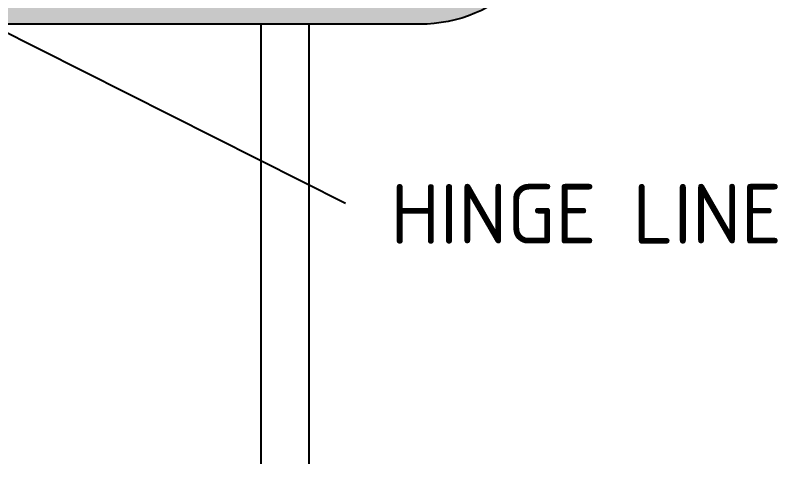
# Model space of a CAD drawing. Extents: x 0 to 420, y 0 to 297.
# Drawn here: x 166.88 to 198.81, y 31.55 to 50.34 of the extents above; entities that cross this region are included whole.
import ezdxf

# ---------------------------------------------------------------- set-up
doc = ezdxf.new("R2010")
doc.units = 0
doc.header["$LTSCALE"] = 0.5
for name, color, linetype in [('L25', 1, 'CONTINUOUS'), ('L35', 3, 'CONTINUOUS'), ('T25', 1, 'CONTINUOUS'), ('YELLOW', 50, 'CONTINUOUS')]:
    doc.layers.add(name, color=color, linetype=linetype)
doc.styles.add('ISO', font='iso3098b.shx')

msp = doc.modelspace()

# ---------------------------------------------------------------- hatches: boundary and pattern name
at = {"layer": 'YELLOW'}
h = msp.add_hatch(color=256, dxfattribs=at)
h.dxf.hatch_style = 1
h.paths.add_polyline_path([(189.8331993, 55.968704), (189.8331993, 73.968704, 0.4142135624), (183.8331993, 79.968704), (135.8331993, 79.968704, 0.4142135624), (129.8331993, 73.968704), (129.8331993, 55.968704, 0.1741844824), (131.2050247, 52.1503274), (131.8348226, 52.1503274, -0.4142135624), (132.0148226, 52.3303274), (132.0148226, 52.3655804, -0.1913873123), (130.5831993, 55.968704), (130.5831993, 73.968704, -0.4142135624), (135.8331993, 79.218704), (183.8331993, 79.218704, -0.4142135624), (189.0831993, 73.968704), (189.0831993, 55.968704, -0.1913873123), (187.6515759, 52.3655804), (187.6515759, 52.3303274, -0.4142135624), (187.8315759, 52.1503274, -1), (187.4715759, 52.1503274), (187.4363229, 52.1503274, -0.1913873123), (183.8331993, 50.718704), (135.8331993, 50.718704, -0.1913873123), (132.2300756, 52.1503274), (132.1948226, 52.1503274, -1), (131.8348226, 52.1503274), (131.2050247, 52.1503274, 0.2238764866), (135.8331993, 49.968704), (183.8331993, 49.968704, 0.4142135624)])

# ---------------------------------------------------------------- linework, layer by layer
at = {"layer": 'L25'}
for p, q in [((160.1672061, 52.8196892), (180.7008229, 42.4682301)), ((177.1615326, 49.968704, 0.0007629), (177.1615326, 31.5514101, 0.0007629)), ((179.1715326, 49.968704, 0.0007629), (179.1715326, 31.5514101, 0.0007629))]:
    msp.add_line(p, q, dxfattribs=at)
at = {"layer": 'L35', "elevation": 0.0007629}
msp.add_lwpolyline([(129.8331993, 55.968704), (129.8331993, 73.968704, -0.4142135624), (135.8331993, 79.968704), (183.8331993, 79.968704, -0.4142135624), (189.8331993, 73.968704), (189.8331993, 55.968704, -0.4142135624), (183.8331993, 49.968704), (135.8331993, 49.968704, -0.4142135624)], format="xyb", close=True, dxfattribs=at)

# ---------------------------------------------------------------- texts
at = {"layer": 'T25', "style": 'ISO'}
msp.add_text('HINGE LINE', height=2.5, dxfattribs=at).set_placement((182.5951094, 40.7732078))

doc.saveas('drawing.dxf')
